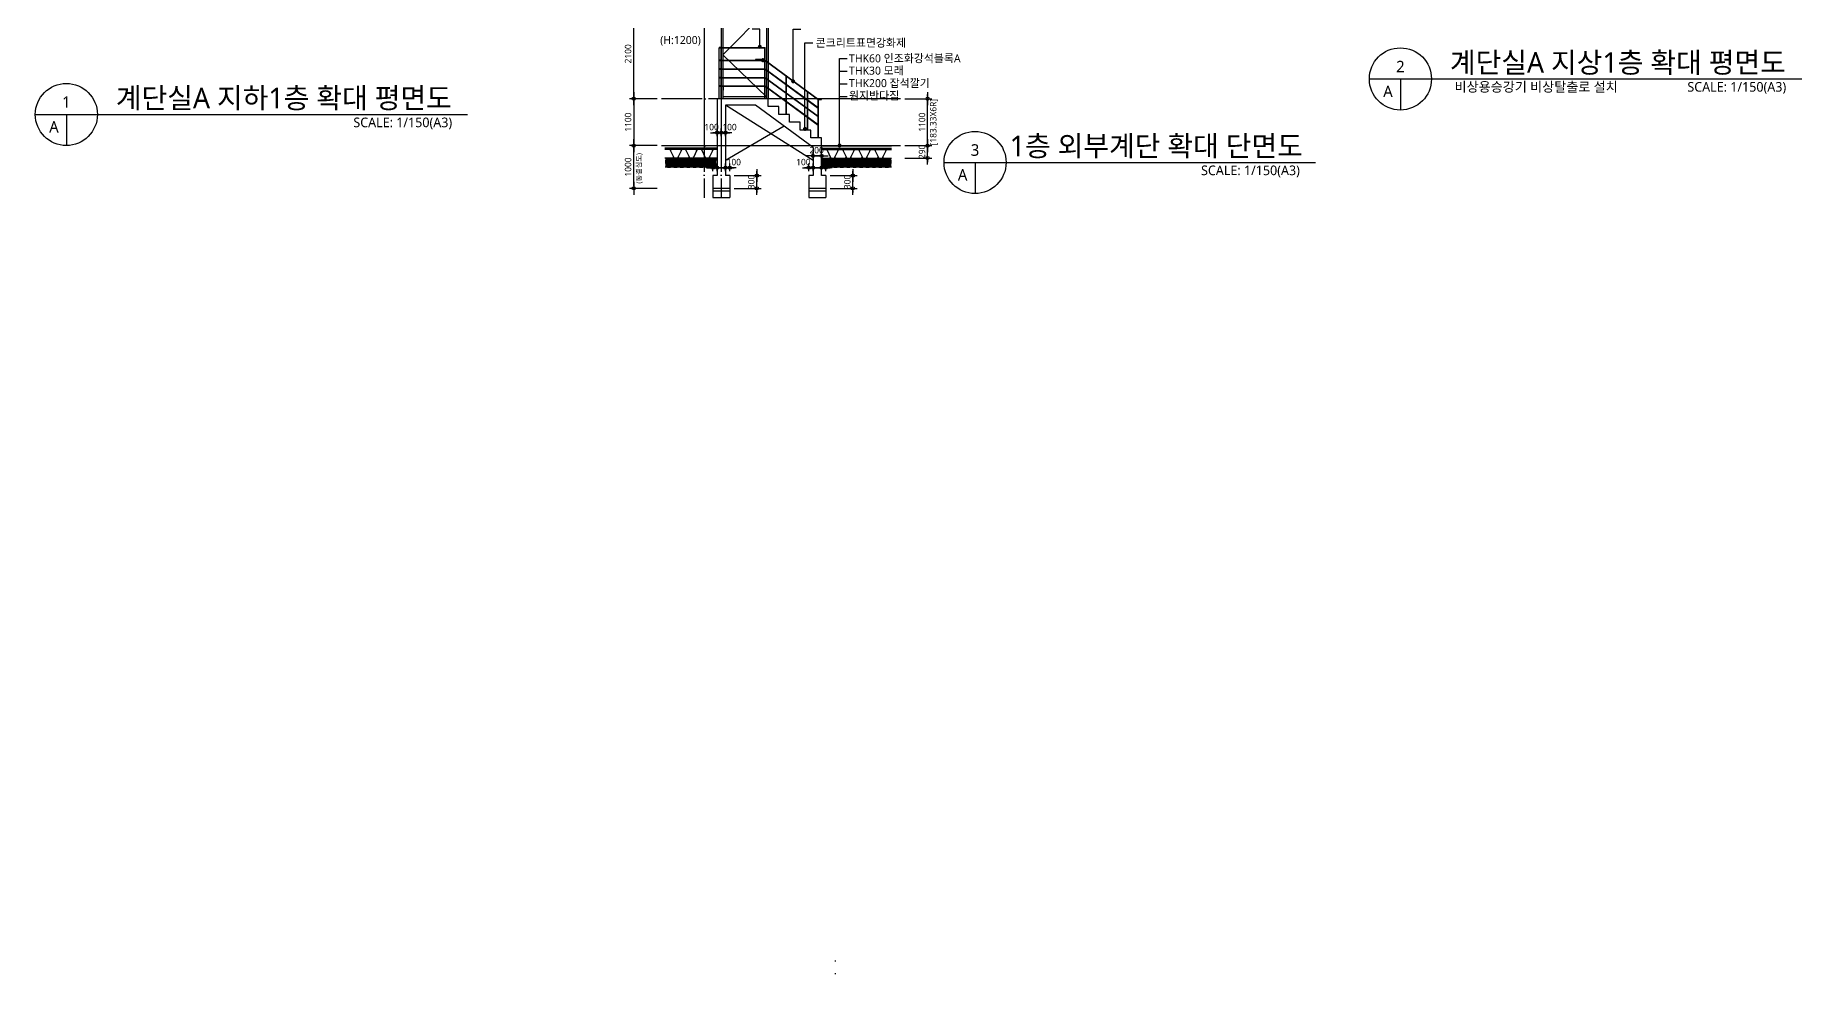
# Model space of a CAD drawing. Header units: millimetres. Extents: x -65167 to 413267, y -17142 to 66587.
# Drawn here: x 10248 to 51632, y -17142 to 4827 of the extents above; entities that cross this region are included whole.
import ezdxf
from ezdxf.enums import TextEntityAlignment as Align

# ---------------------------------------------------------------- set-up
doc = ezdxf.new("R2010")
doc.units = ezdxf.units.MM
doc.header["$LTSCALE"] = 75
doc.header["$MEASUREMENT"] = 0
doc.header["$PDSIZE"] = -10
doc.linetypes.add('-HID', pattern=[2.5, 1.5, -1])
doc.linetypes.add('CEN', pattern=[62, 60, -1, 0, -1])
doc.layers.get('0').update_dxf_attribs({"linetype": 'CONTINUOUS'})
doc.layers.get('Defpoints').update_dxf_attribs({"color": 171, "linetype": 'CONTINUOUS'})
for name, color, linetype in [('-L-HATCH', 8, 'CONTINUOUS'), ('9', 252, 'CONTINUOUS'), ('CEN', 1, 'CEN'), ('center(창호)', 1, 'CEN'), ('CON', 2, 'CONTINUOUS'), ('DOOR', 4, 'CONTINUOUS'), ('DOOR-ELE', 252, 'CONTINUOUS'), ('ELE9', 9, 'CONTINUOUS'), ('FIN', 8, 'CONTINUOUS'), ('FIN(아스콘)', 3, 'CONTINUOUS'), ('FIN-2', 9, 'CONTINUOUS'), ('LED', 7, 'CONTINUOUS'), ('NDIM', 7, 'CONTINUOUS'), ('OPEN', 1, '-HID'), ('SYM', 7, 'CONTINUOUS'), ('TEXT', 3, 'CONTINUOUS'), ('TEXT(노트)', 7, 'CONTINUOUS'), ('WIPEOUT', 7, 'CONTINUOUS')]:
    doc.layers.add(name, color=color, linetype=linetype)
doc.styles.add('CGS', font='cgse', dxfattribs={"bigfont": 'cgs'})
doc.styles.add('나눔바른고딕', font='NanumBarunGothic.ttf')
doc.dimstyles.new('NDIM 1200', dxfattribs={"dimscale": 75, "dimtxt": 3, "dimasz": 1, "dimexe": 2, "dimexo": 2, "dimgap": 1, "dimtad": 1, "dimdec": 0, "dimdsep": 46, "dimtxsty": 'CGS', "dimblk": 'DOT0', "dimcen": 1, "dimdle": 8, "dimclrd": 256, "dimclre": 256, "dimclrt": 256, "dimadec": 0, "dimazin": 0, "dimtfac": 1, "dimtdec": 0, "dimtix": 1, "dimtmove": 2, "dimatfit": 3, "dimldrblk": 'DOT0', "dimfxl": 1, "dimtolj": 1, "dimtzin": 0, "dimlwd": -1, "dimlwe": -1, "dimarcsym": 0})
pattern_1 = [(0, (-43716.39, 106911.9), (75, 75), [75, -75]), (0, (-43716.39, 106940.03), (75, 75), [75, -75]), (0, (-43716.39, 106968.15), (75, 75), [75, -75]), (90, (-43707.02, 106977.53), (-75, 75), [75, -75]), (90, (-43678.89, 106977.53), (-75, 75), [75, -75]), (90, (-43650.77, 106977.53), (-75, 75), [75, -75])]

# ---------------------------------------------------------------- blocks, each defined once
blk = doc.blocks.new('A$C796d04ea')
blk.add_wipeout([(1000, 2100), (1000, 0), (-100, 0), (-100, 2100)])
blk.add_wipeout([(-100, 2100), (1000, 2100), (1000, 0), (-100, 0)]).dxf.layer = 'WIPEOUT'
at = {"layer": 'center(창호)'}
for p, q in [((-20, 900), (70, 900)), ((25, 945), (25, 855))]:
    blk.add_line(p, q, dxfattribs=at)
at = {"layer": 'DOOR', "ltscale": 1000}
for p, q in [((-100, 2100), (-100, 0)), ((1000, 2100), (-100, 2100)), ((1000, 2100), (1000, 0)), ((-60, 2060), (-60, 0)), ((960, 2060), (-60, 2060)), ((960, 2060), (960, 0)), ((-60, 40), (960, 40)), ((-100, 0), (1000, 0))]:
    blk.add_line(p, q, dxfattribs=at)
blk.add_circle((25, 900), 30, dxfattribs=at)
at = {"layer": 'DOOR-ELE', "ltscale": 1000}
for p, q in [((51, 915), (200, 915)), ((51, 885), (200, 885)), ((150, 915), (150, 885)), ((200, 915), (200, 885))]:
    blk.add_line(p, q, dxfattribs=at)
for points in [[(930, 2025), (630, 2025), (630, 1925), (930, 1925)], [(960, 1780), (950, 1780), (950, 1880), (960, 1880)], [(960, 200), (950, 200), (950, 300), (960, 300)]]:
    blk.add_lwpolyline(points, close=True, dxfattribs=at)
at = {"layer": 'OPEN', "ltscale": 700}
for p, q in [((-60, 2060), (960, 1030)), ((960, 1030), (-60, 40))]:
    blk.add_line(p, q, dxfattribs=at)
blk = doc.blocks.new('DOT0')
blk.add_line((-3, 0), (3, 0))
at = {"color": 6}
blk.add_circle((0, 0), 0.75, dxfattribs=at)
blk = doc.blocks.new('*D1493')
at = {"layer": 'Defpoints', "color": 0, "ltscale": 0.4, "transparency": 16777216}
for p in [(30520, 3344), (31155, 3344), (30520, 2244)]:
    blk.add_point(p, dxfattribs=at)
at = {"layer": 'NDIM', "ltscale": 0.4, "transparency": 16777216}
for p, q in [((30620, 3344), (31255, 3344)), ((31155, 3394), (31155, 3444)), ((31155, 2244), (31155, 3344)), ((30620, 2244), (31255, 2244)), ((31155, 2194), (31155, 2144))]:
    blk.add_line(p, q, dxfattribs=at)
at = {"layer": 'NDIM', "ltscale": 0.4, "transparency": 16777216, "xscale": 50, "yscale": 50, "zscale": 50}
for p, rotation in [((31155, 3344), 270), ((31155, 2244), 90)]:
    blk.add_blockref('DOT0', p, dxfattribs=dict(at, rotation=rotation))
at = {"layer": 'NDIM', "ltscale": 0.4, "transparency": 16777216, "char_height": 150, "attachment_point": 5, "rotation": 90, "style": '나눔바른고딕'}
for s, insert in [('\\A1;[183.33X6R]', (31302, 2794)), ('\\A1;1100', (31023, 2794))]:
    blk.add_mtext(s, dxfattribs=dict(at, insert=insert))
blk = doc.blocks.new('*D1494')
at = {"layer": 'Defpoints', "color": 0, "ltscale": 0.4, "transparency": 16777216}
for p in [(30520, 2244), (31155, 2244), (30520, 1954)]:
    blk.add_point(p, dxfattribs=at)
at = {"layer": 'NDIM', "ltscale": 0.4, "transparency": 16777216}
for p, q in [((30620, 2244), (31255, 2244)), ((31155, 2294), (31155, 2344)), ((31155, 1954), (31155, 2244)), ((30620, 1954), (31255, 1954)), ((31155, 1904), (31155, 1854))]:
    blk.add_line(p, q, dxfattribs=at)
at = {"layer": 'NDIM', "ltscale": 0.4, "transparency": 16777216, "xscale": 50, "yscale": 50, "zscale": 50}
for p, rotation in [((31155, 2244), 270), ((31155, 1954), 90)]:
    blk.add_blockref('DOT0', p, dxfattribs=dict(at, rotation=rotation))
at = {"layer": 'NDIM', "ltscale": 0.4, "transparency": 16777216, "insert": (31023, 2099), "char_height": 150, "attachment_point": 5, "rotation": 90, "style": '나눔바른고딕'}
blk.add_mtext('\\A1;290', dxfattribs=at)
blk = doc.blocks.new('*D1489')
at = {"layer": 'Defpoints', "color": 0, "ltscale": 0.4, "transparency": 16777216}
for p in [(24268, 2244), (24920, 2244), (24920, 1244)]:
    blk.add_point(p, dxfattribs=at)
at = {"layer": 'NDIM', "ltscale": 0.4, "transparency": 16777216}
for p, q in [((24820, 2244), (24168, 2244)), ((24268, 1294), (24268, 2194)), ((24820, 1244), (24168, 1244))]:
    blk.add_line(p, q, dxfattribs=at)
at = {"layer": 'NDIM', "ltscale": 0.4, "transparency": 16777216, "xscale": 50, "yscale": 50, "zscale": 50}
for p, rotation in [((24268, 2244), 90), ((24268, 1244), 270)]:
    blk.add_blockref('DOT0', p, dxfattribs=dict(at, rotation=rotation))
at = {"layer": 'NDIM', "ltscale": 0.4, "transparency": 16777216, "insert": (24136, 1744), "char_height": 150, "attachment_point": 5, "rotation": 90, "style": '나눔바른고딕'}
blk.add_mtext('\\A1;1000', dxfattribs=at)
blk = doc.blocks.new('*D1490')
at = {"layer": 'Defpoints', "color": 0, "ltscale": 0.4, "transparency": 16777216}
for p in [(24920, 3344), (24268, 2244), (24920, 2244)]:
    blk.add_point(p, dxfattribs=at)
at = {"layer": 'NDIM', "ltscale": 0.4, "transparency": 16777216}
for p, q in [((24820, 3344), (24168, 3344)), ((24268, 3294), (24268, 2294)), ((24820, 2244), (24168, 2244))]:
    blk.add_line(p, q, dxfattribs=at)
at = {"layer": 'NDIM', "ltscale": 0.4, "transparency": 16777216, "xscale": 50, "yscale": 50, "zscale": 50}
for p, rotation in [((24268, 3344), 90), ((24268, 2244), 270)]:
    blk.add_blockref('DOT0', p, dxfattribs=dict(at, rotation=rotation))
at = {"layer": 'NDIM', "ltscale": 0.4, "transparency": 16777216, "insert": (24136, 2794), "char_height": 150, "attachment_point": 5, "rotation": 90, "style": '나눔바른고딕'}
blk.add_mtext('\\A1;1100', dxfattribs=at)
blk = doc.blocks.new('*D1484')
at = {"layer": 'Defpoints', "color": 0, "ltscale": 0.4, "transparency": 16777216}
for p in [(24268, 5444), (24920, 5444), (24920, 3344)]:
    blk.add_point(p, dxfattribs=at)
at = {"layer": 'NDIM', "ltscale": 0.4, "transparency": 16777216}
for p, q in [((24820, 5444), (24168, 5444)), ((24268, 3394), (24268, 5394)), ((24820, 3344), (24168, 3344))]:
    blk.add_line(p, q, dxfattribs=at)
at = {"layer": 'NDIM', "ltscale": 0.4, "transparency": 16777216, "xscale": 50, "yscale": 50, "zscale": 50}
for p, rotation in [((24268, 5444), 90), ((24268, 3344), 270)]:
    blk.add_blockref('DOT0', p, dxfattribs=dict(at, rotation=rotation))
at = {"layer": 'NDIM', "ltscale": 0.4, "transparency": 16777216, "insert": (24136, 4394), "char_height": 150, "attachment_point": 5, "rotation": 90, "style": '나눔바른고딕'}
blk.add_mtext('\\A1;2100', dxfattribs=at)
blk = doc.blocks.new('*D1486')
at = {"layer": 'Defpoints', "color": 0, "ltscale": 0.4, "transparency": 16777216}
for p in [(26220, 2547), (26220, 2363), (26320, 2363)]:
    blk.add_point(p, dxfattribs=at)
at = {"layer": 'NDIM', "ltscale": 0.4, "transparency": 16777216}
for p, q in [((26170, 2547), (26120, 2547)), ((26220, 2463), (26220, 2647)), ((26320, 2547), (26220, 2547)), ((26320, 2463), (26320, 2647)), ((26370, 2547), (26420, 2547))]:
    blk.add_line(p, q, dxfattribs=at)
at = {"layer": 'NDIM', "ltscale": 0.4, "transparency": 16777216, "xscale": 50, "yscale": 50, "zscale": 50}
blk.add_blockref('DOT0', (26220, 2547), dxfattribs=at)
at = {"layer": 'NDIM', "ltscale": 0.4, "transparency": 16777216, "xscale": 50, "yscale": 50, "zscale": 50, "rotation": 180}
blk.add_blockref('DOT0', (26320, 2547), dxfattribs=at)
at = {"layer": 'NDIM', "ltscale": 0.4, "transparency": 16777216, "insert": (26093, 2678), "char_height": 150, "attachment_point": 5, "style": '나눔바른고딕'}
blk.add_mtext('\\A1;100', dxfattribs=at)
blk = doc.blocks.new('*D1487')
at = {"layer": 'Defpoints', "color": 0, "ltscale": 0.4, "transparency": 16777216}
for p in [(26420, 2547), (26320, 2363), (26420, 2363)]:
    blk.add_point(p, dxfattribs=at)
at = {"layer": 'NDIM', "ltscale": 0.4, "transparency": 16777216}
for p, q in [((26270, 2547), (26220, 2547)), ((26320, 2463), (26320, 2647)), ((26320, 2547), (26420, 2547)), ((26420, 2463), (26420, 2647)), ((26470, 2547), (26520, 2547))]:
    blk.add_line(p, q, dxfattribs=at)
at = {"layer": 'NDIM', "ltscale": 0.4, "transparency": 16777216, "xscale": 50, "yscale": 50, "zscale": 50}
blk.add_blockref('DOT0', (26320, 2547), dxfattribs=at)
at = {"layer": 'NDIM', "ltscale": 0.4, "transparency": 16777216, "xscale": 50, "yscale": 50, "zscale": 50, "rotation": 180}
blk.add_blockref('DOT0', (26420, 2547), dxfattribs=at)
at = {"layer": 'NDIM', "ltscale": 0.4, "transparency": 16777216, "insert": (26513, 2678), "char_height": 150, "attachment_point": 5, "style": '나눔바른고딕'}
blk.add_mtext('\\A1;100', dxfattribs=at)
blk = doc.blocks.new('*D1483')
at = {"layer": 'Defpoints', "color": 0, "ltscale": 0.4, "transparency": 16777216}
for p in [(28470, 1821), (28670, 2005), (28670, 1740)]:
    blk.add_point(p, dxfattribs=at)
at = {"layer": 'NDIM', "ltscale": 0.4, "transparency": 16777216}
for p, q in [((28470, 1921), (28470, 2105)), ((28670, 1840), (28670, 2105)), ((28520, 2005), (28620, 2005))]:
    blk.add_line(p, q, dxfattribs=at)
at = {"layer": 'NDIM', "ltscale": 0.4, "transparency": 16777216, "xscale": 50, "yscale": 50, "zscale": 50, "rotation": 180}
blk.add_blockref('DOT0', (28470, 2005), dxfattribs=at)
at = {"layer": 'NDIM', "ltscale": 0.4, "transparency": 16777216, "xscale": 50, "yscale": 50, "zscale": 50}
blk.add_blockref('DOT0', (28670, 2005), dxfattribs=at)
at = {"layer": 'NDIM', "ltscale": 0.4, "transparency": 16777216, "insert": (28553, 2137), "char_height": 150, "attachment_point": 5, "style": '나눔바른고딕'}
blk.add_mtext('\\A1;200', dxfattribs=at)
blk = doc.blocks.new('*D1579')
at = {"layer": 'Defpoints', "color": 0, "ltscale": 0.4, "transparency": 16777216}
for p in [(26520, 1728), (26420, 1544), (26520, 1544)]:
    blk.add_point(p, dxfattribs=at)
at = {"layer": 'NDIM', "ltscale": 0.4, "transparency": 16777216}
for p, q in [((26370, 1728), (26320, 1728)), ((26420, 1644), (26420, 1828)), ((26420, 1728), (26520, 1728)), ((26520, 1644), (26520, 1828)), ((26570, 1728), (26620, 1728))]:
    blk.add_line(p, q, dxfattribs=at)
at = {"layer": 'NDIM', "ltscale": 0.4, "transparency": 16777216, "xscale": 50, "yscale": 50, "zscale": 50}
blk.add_blockref('DOT0', (26420, 1728), dxfattribs=at)
at = {"layer": 'NDIM', "ltscale": 0.4, "transparency": 16777216, "xscale": 50, "yscale": 50, "zscale": 50, "rotation": 180}
blk.add_blockref('DOT0', (26520, 1728), dxfattribs=at)
at = {"layer": 'NDIM', "ltscale": 0.4, "transparency": 16777216, "insert": (26613, 1859), "char_height": 150, "attachment_point": 5, "style": '나눔바른고딕'}
blk.add_mtext('\\A1;100', dxfattribs=at)
blk = doc.blocks.new('*D1580')
at = {"layer": 'Defpoints', "color": 0, "ltscale": 0.4, "transparency": 16777216}
for p in [(26120, 1728), (26120, 1544), (26220, 1544)]:
    blk.add_point(p, dxfattribs=at)
at = {"layer": 'NDIM', "ltscale": 0.4, "transparency": 16777216}
for p, q in [((26070, 1728), (26020, 1728)), ((26120, 1644), (26120, 1828)), ((26220, 1728), (26120, 1728)), ((26220, 1644), (26220, 1828)), ((26270, 1728), (26320, 1728))]:
    blk.add_line(p, q, dxfattribs=at)
at = {"layer": 'NDIM', "ltscale": 0.4, "transparency": 16777216, "xscale": 50, "yscale": 50, "zscale": 50}
blk.add_blockref('DOT0', (26120, 1728), dxfattribs=at)
at = {"layer": 'NDIM', "ltscale": 0.4, "transparency": 16777216, "xscale": 50, "yscale": 50, "zscale": 50, "rotation": 180}
blk.add_blockref('DOT0', (26220, 1728), dxfattribs=at)
at = {"layer": 'NDIM', "ltscale": 0.4, "transparency": 16777216, "insert": (25993, 1859), "char_height": 150, "attachment_point": 5, "style": '나눔바른고딕'}
blk.add_mtext('\\A1;100', dxfattribs=at)
blk = doc.blocks.new('*D1581')
at = {"layer": 'Defpoints', "color": 0, "ltscale": 0.4, "transparency": 16777216}
for p in [(28770, 1728), (28670, 1544), (28770, 1544)]:
    blk.add_point(p, dxfattribs=at)
at = {"layer": 'NDIM', "ltscale": 0.4, "transparency": 16777216}
for p, q in [((28620, 1728), (28570, 1728)), ((28670, 1644), (28670, 1828)), ((28670, 1728), (28770, 1728)), ((28770, 1644), (28770, 1828)), ((28820, 1728), (28870, 1728))]:
    blk.add_line(p, q, dxfattribs=at)
at = {"layer": 'NDIM', "ltscale": 0.4, "transparency": 16777216, "xscale": 50, "yscale": 50, "zscale": 50}
blk.add_blockref('DOT0', (28670, 1728), dxfattribs=at)
at = {"layer": 'NDIM', "ltscale": 0.4, "transparency": 16777216, "xscale": 50, "yscale": 50, "zscale": 50, "rotation": 180}
blk.add_blockref('DOT0', (28770, 1728), dxfattribs=at)
at = {"layer": 'NDIM', "ltscale": 0.4, "transparency": 16777216, "insert": (28863, 1859), "char_height": 150, "attachment_point": 5, "style": '나눔바른고딕'}
blk.add_mtext('\\A1;100', dxfattribs=at)
blk = doc.blocks.new('*D1582')
at = {"layer": 'Defpoints', "color": 0, "ltscale": 0.4, "transparency": 16777216}
for p in [(28370, 1728), (28370, 1544), (28470, 1544)]:
    blk.add_point(p, dxfattribs=at)
at = {"layer": 'NDIM', "ltscale": 0.4, "transparency": 16777216}
for p, q in [((28320, 1728), (28270, 1728)), ((28370, 1644), (28370, 1828)), ((28470, 1728), (28370, 1728)), ((28470, 1644), (28470, 1828)), ((28520, 1728), (28570, 1728))]:
    blk.add_line(p, q, dxfattribs=at)
at = {"layer": 'NDIM', "ltscale": 0.4, "transparency": 16777216, "xscale": 50, "yscale": 50, "zscale": 50}
blk.add_blockref('DOT0', (28370, 1728), dxfattribs=at)
at = {"layer": 'NDIM', "ltscale": 0.4, "transparency": 16777216, "xscale": 50, "yscale": 50, "zscale": 50, "rotation": 180}
blk.add_blockref('DOT0', (28470, 1728), dxfattribs=at)
at = {"layer": 'NDIM', "ltscale": 0.4, "transparency": 16777216, "insert": (28243, 1859), "char_height": 150, "attachment_point": 5, "style": '나눔바른고딕'}
blk.add_mtext('\\A1;100', dxfattribs=at)
blk = doc.blocks.new('*D1583')
at = {"layer": 'Defpoints', "color": 0, "ltscale": 0.4, "transparency": 16777216}
for p in [(28770, 1544), (28770, 1244), (29404, 1544)]:
    blk.add_point(p, dxfattribs=at)
at = {"layer": 'NDIM', "ltscale": 0.4, "transparency": 16777216}
for p, q in [((28870, 1544), (29504, 1544)), ((28870, 1244), (29504, 1244)), ((29404, 1594), (29404, 1644)), ((29404, 1244), (29404, 1544)), ((29404, 1194), (29404, 1144))]:
    blk.add_line(p, q, dxfattribs=at)
at = {"layer": 'NDIM', "ltscale": 0.4, "transparency": 16777216, "xscale": 50, "yscale": 50, "zscale": 50}
for p, rotation in [((29404, 1544), 270), ((29404, 1244), 90)]:
    blk.add_blockref('DOT0', p, dxfattribs=dict(at, rotation=rotation))
at = {"layer": 'NDIM', "ltscale": 0.4, "transparency": 16777216, "insert": (29273, 1394), "char_height": 150, "attachment_point": 5, "rotation": 90, "style": '나눔바른고딕'}
blk.add_mtext('\\A1;300', dxfattribs=at)
blk = doc.blocks.new('*D1584')
at = {"layer": 'Defpoints', "color": 0, "ltscale": 0.4, "transparency": 16777216}
for p in [(26520, 1544), (26520, 1244), (27154, 1544)]:
    blk.add_point(p, dxfattribs=at)
at = {"layer": 'NDIM', "ltscale": 0.4, "transparency": 16777216}
for p, q in [((26620, 1544), (27254, 1544)), ((26620, 1244), (27254, 1244)), ((27154, 1594), (27154, 1644)), ((27154, 1244), (27154, 1544)), ((27154, 1194), (27154, 1144))]:
    blk.add_line(p, q, dxfattribs=at)
at = {"layer": 'NDIM', "ltscale": 0.4, "transparency": 16777216, "xscale": 50, "yscale": 50, "zscale": 50}
for p, rotation in [((27154, 1544), 270), ((27154, 1244), 90)]:
    blk.add_blockref('DOT0', p, dxfattribs=dict(at, rotation=rotation))
at = {"layer": 'NDIM', "ltscale": 0.4, "transparency": 16777216, "insert": (27023, 1394), "char_height": 150, "attachment_point": 5, "rotation": 90, "style": '나눔바른고딕'}
blk.add_mtext('\\A1;300', dxfattribs=at)

msp = doc.modelspace()

# ---------------------------------------------------------------- hatches: boundary and pattern name
at = {"layer": '-L-HATCH'}
h = msp.add_hatch(dxfattribs=at)
h.set_pattern_fill('EARTH', color=8, scale=300, style=0)
h.set_pattern_definition(pattern_1)
h.paths.add_polyline_path([(25010.2, 1953.9), (25010.2, 1735.3), (26219.6, 1735.3), (26219.6, 1953.9)])
h = msp.add_hatch(dxfattribs=at)
h.set_pattern_fill('EARTH', color=8, scale=300, style=0)
h.set_pattern_definition(pattern_1)
h.paths.add_polyline_path([(30303.6, 1735.3), (30303.6, 1953.9), (28669.6, 1953.9), (28669.6, 1735.3)])

# ---------------------------------------------------------------- linework, layer by layer
for p, q in [((29090.6, 3988.8), (29271.8, 3988.8)), ((29090.6, 3691), (29271.8, 3691)), ((29090.6, 3393.2), (29271.8, 3393.2))]:
    msp.add_line(p, q)
at = {"color": 8}
for points in [[(25115.8, 2153.9), (25215.8, 1953.9)], [(25127.3, 2130.8), (25141.5, 2153.9)], [(25394, 2153.9), (25294.1, 1953.9)], [(25382.5, 2130.8), (25368.3, 2153.9)], [(25479.5, 2153.9), (25579.5, 1953.9)], [(25491, 2130.8), (25505.2, 2153.9)], [(25757.8, 2153.9), (25657.8, 1953.9)], [(25746.2, 2130.8), (25732.1, 2153.9)], [(25853.5, 2153.9), (25953.5, 1953.9)], [(25865.1, 2130.8), (25879.2, 2153.9)], [(26131.8, 2153.9), (26031.8, 1953.9)], [(26120.3, 2130.8), (26106.1, 2153.9)], [(28789.3, 2153.9), (28889.3, 1953.9)], [(28800.9, 2130.8), (28815, 2153.9)], [(29067.6, 2153.9), (28967.6, 1953.9)], [(29056, 2130.8), (29041.9, 2153.9)], [(29163.4, 2153.9), (29263.3, 1953.9)], [(29174.9, 2130.8), (29189.1, 2153.9)], [(29441.6, 2153.9), (29341.6, 1953.9)], [(29430.1, 2130.8), (29415.9, 2153.9)], [(29537.4, 2153.9), (29637.4, 1953.9)], [(29548.9, 2130.8), (29563.1, 2153.9)], [(29815.6, 2153.9), (29715.7, 1953.9)], [(29804.1, 2130.8), (29789.9, 2153.9)], [(29911.4, 2153.9), (30011.4, 1953.9)], [(29923, 2130.8), (29937.1, 2153.9)], [(30189.7, 2153.9), (30089.7, 1953.9)], [(30178.1, 2130.8), (30164, 2153.9)], [(25185.8, 1953.9), (25202.1, 1981)], [(25323.7, 1953.3), (25307.4, 1980.4)], [(25549.5, 1953.9), (25565.8, 1981)], [(25687.4, 1953.3), (25671.1, 1980.4)], [(25923.5, 1953.9), (25939.9, 1981)], [(26061.4, 1953.3), (26045.1, 1980.4)], [(28859.7, 1953.3), (28876, 1980.4)], [(28997.6, 1953.9), (28981.2, 1981)], [(29233.7, 1953.3), (29250.1, 1980.4)], [(29371.6, 1953.9), (29355.3, 1981)], [(29607.7, 1953.3), (29624.1, 1980.4)], [(29745.6, 1953.9), (29729.3, 1981)], [(29981.8, 1953.3), (29998.1, 1980.4)], [(30119.7, 1953.9), (30103.3, 1981)]]:
    msp.add_lwpolyline(points, dxfattribs=at)
at = {"layer": '9', "color": 5}
for p, q in [((28980.8, -16842.1), (29000.8, -16842.1)), ((28980.8, -17142.1), (29000.8, -17142.1))]:
    msp.add_line(p, q, dxfattribs=at)
at = {"layer": 'CEN'}
for p, q in [((25919.6, 6127.8), (25919.6, 1019.5)), ((26319.6, 6127.8), (26319.6, 1019.5)), ((27795, 2699), (26419.6, 1893.7)), ((30519.9, 2243.7), (24920.2, 2243.7))]:
    msp.add_line(p, q, dxfattribs=at)
at = {"layer": 'CON', "ltscale": 1000}
for p, q in [((27669.6, 2977), (27669.6, 3160.3)), ((27919.6, 2977), (27669.6, 2977)), ((27919.6, 2793.7), (27919.6, 2977)), ((28169.6, 2793.7), (27919.6, 2793.7)), ((28169.6, 2610.3), (28169.6, 2793.7)), ((28419.6, 2610.3), (28169.6, 2610.3)), ((28419.6, 2427), (28419.6, 2610.3)), ((28669.6, 2427), (28419.6, 2427)), ((28469.6, 2204.3), (28469.6, 1543.7)), ((28669.6, 2313.7), (28669.6, 2427)), ((28669.6, 1543.7), (28669.6, 2313.7)), ((26119.6, 1543.7), (26119.6, 1243.7)), ((26219.6, 1543.7), (26119.6, 1543.7)), ((26519.6, 1243.7), (26119.6, 1243.7)), ((26519.6, 1543.7), (26419.6, 1543.7)), ((26519.6, 1543.7), (26519.6, 1243.7)), ((28369.6, 1543.7), (28369.6, 1243.7)), ((28469.6, 1543.7), (28369.6, 1543.7)), ((28769.6, 1243.7), (28369.6, 1243.7)), ((28769.6, 1543.7), (28669.6, 1543.7)), ((28769.6, 1543.7), (28769.6, 1243.7))]:
    msp.add_line(p, q, dxfattribs=at)
at = {"layer": 'ELE9', "ltscale": 1000}
for p, q in [((27839.5, 2977), (27839.5, 3874.6)), ((27848.5, 2977), (27848.5, 3868)), ((28339.5, 2610.3), (28339.5, 3507.9)), ((28348.5, 2610.3), (28348.5, 3501.3)), ((28589.5, 2427), (28589.5, 3324.6)), ((28598.5, 2427), (28598.5, 3324.6))]:
    msp.add_line(p, q, dxfattribs=at)
at = {"layer": 'ELE9', "ltscale": 0.1}
for p, q in [((28589.5, 3324.6), (28669.6, 3324.6)), ((28592.4, 3333.6), (28669.6, 3333.6)), ((28669.6, 3324.6), (28669.6, 3333.6))]:
    msp.add_line(p, q, dxfattribs=at)
at = {"layer": 'FIN', "ltscale": 10000}
for p, q in [((26229.6, 2243.7), (26229.6, 2243.7)), ((28659.6, 2243.7), (28659.6, 2243.7))]:
    msp.add_line(p, q, dxfattribs=at)
at = {"layer": 'FIN(아스콘)'}
for p, q in [((26219.6, 2243.7), (25000.2, 2243.7)), ((28669.6, 2243.7), (30303.9, 2243.7))]:
    msp.add_line(p, q, dxfattribs=at)
at = {"layer": 'FIN-2'}
for p, q in [((26219.6, 2183.9), (25000.2, 2183.9)), ((26219.6, 2153.9), (25000.2, 2153.9)), ((28669.6, 2183.9), (30303.9, 2183.9)), ((28669.6, 2153.9), (30303.9, 2153.9)), ((26219.6, 1953.9), (25000.2, 1953.9)), ((28669.6, 1953.9), (30303.9, 1953.9))]:
    msp.add_line(p, q, dxfattribs=at)
at = {"layer": 'FIN-2', "ltscale": 0.5}
for p, q in [((26119.6, 1243.7), (26119.6, 1033.7)), ((26519.6, 1243.7), (26519.6, 1033.7)), ((28369.6, 1243.7), (28369.6, 1033.7)), ((28769.6, 1243.7), (28769.6, 1033.7)), ((26119.6, 1183.7), (26519.6, 1183.7)), ((26119.6, 1033.7), (26519.6, 1033.7)), ((28369.6, 1183.7), (28769.6, 1183.7)), ((28369.6, 1033.7), (28769.6, 1033.7))]:
    msp.add_line(p, q, dxfattribs=at)
at = {"layer": 'LED'}
for points in [[(28003.3, 3750.6), (28003.3, 4975), (28184.6, 4975)], [(28279.5, 2635.8), (28279.5, 4652.3), (28460.8, 4652.3)], [(29090.6, 2247.1), (29090.6, 4286.5), (29271.8, 4286.5)]]:
    msp.add_lwpolyline(points, dxfattribs=at)
at = {"layer": 'LED', "const_width": 46.9}
for points in [[(28003.3, 3727.1, 1), (28003.3, 3774, 1)], [(28279.5, 2612.4, 1), (28279.5, 2659.3, 1)], [(29090.6, 2223.6, 1), (29090.6, 2270.5, 1)]]:
    msp.add_lwpolyline(points, format="xyb", close=True, dxfattribs=at)
at = {"layer": 'SYM'}
for p, q in [((41503.6, 3805.9), (51632.5, 3805.9)), ((42230.9, 3805.9), (42230.9, 3078.6)), ((10248.1, 2974.2), (20376.9, 2974.2)), ((10975.3, 2974.2), (10975.3, 2246.9)), ((31537.8, 1851.2), (40238.2, 1851.2)), ((32265.1, 1851.2), (32265.1, 1124))]:
    msp.add_line(p, q, dxfattribs=at)
for centre in [(42230.9, 3805.9), (10975.3, 2974.2), (32265.1, 1851.2)]:
    msp.add_circle(centre, 727.3, dxfattribs=at)

# ---------------------------------------------------------------- texts
at = {"layer": 'TEXT', "style": '나눔바른고딕'}
for s, p in [('2', (42230.9, 4096.8)), ('1', (10975.3, 3265.1)), ('A', (41940, 3515)), ('A', (10684.4, 2683.3)), ('3', (32265.1, 2142.2)), ('A', (31974.2, 1560.3))]:
    msp.add_text(s, height=270, dxfattribs=at).set_placement(p, align=Align.MIDDLE)
for s, p in [('계단실A 지상1층 확대 평면도', (51261.2, 4191.3)), ('계단실A 지하1층 확대 평면도', (20005.6, 3359.6)), ('1층 외부계단 확대 단면도', (39945.6, 2236.7))]:
    msp.add_text(s, height=480, dxfattribs=at).set_placement(p, align=Align.MIDDLE_RIGHT)
msp.add_text('비상용승강기 비상탈출로 설치', height=225, dxfattribs=at).set_placement((43500, 3620.6), align=Align.MIDDLE_LEFT)
for p in [(51269.8, 3733.1), (20014.3, 2901.4), (39875.6, 1778.5)]:
    msp.add_text('SCALE: 1/150(A3)', height=225, dxfattribs=at).set_placement(p, align=Align.TOP_RIGHT)
at = {"layer": 'TEXT(노트)', "style": '나눔바른고딕'}
msp.add_text('(H:1200)', height=187.5, dxfattribs=at).set_placement((24888.1, 4717), align=Align.MIDDLE_LEFT)
for s, height, rotation, p in [('콘크리트표면강화제', 187.5, 360, (28531.2, 4652.3)), ('THK60 인조화강석블록A', 187.5, 360, (29313.1, 4288.3)), ('THK30 모래', 187.5, 360, (29313.1, 4001.2)), ('THK200 잡석깔기', 187.5, 360, (29313.1, 3707.9)), ('원지반다짐', 187.5, 360, (29313.1, 3414.5)), ('(동결심도)', 120, 90, (24389.5, 1356.6))]:
    msp.add_text(s, height=height, rotation=rotation, dxfattribs=at).set_placement(p, align=Align.MIDDLE_LEFT)

# ---------------------------------------------------------------- dimensions: what is measured, and where the dimension line sits
at = {"layer": 'NDIM', "ltscale": 0.4}
for base, p1, p2, angle, picture, middle in [((24267.7, 5443.7), (24920.2, 3343.7), (24920.2, 5443.7), 90, '*D1484', (24136.3, 4393.7)), ((24267.7, 2243.7), (24920.2, 3343.7), (24920.2, 2243.7), 270, '*D1490', (24136.3, 2793.7)), ((24267.7, 2243.7), (24920.2, 1243.7), (24920.2, 2243.7), 90, '*D1489', (24136.3, 1743.7)), ((31154.7, 2243.7), (30519.9, 1953.9), (30519.9, 2243.7), 90, '*D1494', (31023.2, 2098.8)), ((27154.4, 1543.7), (26519.6, 1243.7), (26519.6, 1543.7), 90, '*D1584', (27022.8, 1393.7)), ((29404.4, 1543.7), (28769.6, 1243.7), (28769.6, 1543.7), 90, '*D1583', (29272.8, 1393.7))]:
    dim = msp.add_linear_dim(base=base, p1=p1, p2=p2, angle=angle, dimstyle='NDIM 1200', override={"dimscale": 50, "dimtxsty": '나눔바른고딕'}, dxfattribs=at)
    dim.commit()
    dim.dimension.update_dxf_attribs({"geometry": picture, "text_midpoint": middle})
dim = msp.add_linear_dim(base=(31154.7, 3343.7), p1=(30519.9, 2243.7), p2=(30519.9, 3343.7), angle=90, text='<>\\X[183.33X6R]', dimstyle='NDIM 1200', override={"dimscale": 50, "dimtxsty": '나눔바른고딕'}, dxfattribs=at)
dim.commit()
dim.dimension.update_dxf_attribs({"geometry": '*D1493', "text_midpoint": (31154.7, 2793.7)})
for base, p1, p2, picture, middle in [((26219.6, 2546.8), (26319.6, 2362.9), (26219.6, 2362.9), '*D1486', (26093, 2678.2)), ((26119.6, 1727.5), (26219.6, 1543.7), (26119.6, 1543.7), '*D1580', (25993, 1859)), ((28369.6, 1727.5), (28469.6, 1543.7), (28369.6, 1543.7), '*D1582', (28243, 1859))]:
    dim = msp.add_linear_dim(base=base, p1=p1, p2=p2, angle=180, dimstyle='NDIM 1200', override={"dimscale": 50, "dimtxsty": '나눔바른고딕'}, dxfattribs=at)
    dim.commit()
    dim.dimension.update_dxf_attribs({"geometry": picture, "text_midpoint": middle, "dimtype": 160})
for base, p1, p2, picture, middle in [((26419.6, 2546.8), (26319.6, 2362.9), (26419.6, 2362.9), '*D1487', (26512.8, 2678.2)), ((28669.6, 2005.1), (28469.6, 1821.2), (28669.6, 1740.1), '*D1483', (28552.7, 2136.5)), ((26519.6, 1727.5), (26419.6, 1543.7), (26519.6, 1543.7), '*D1579', (26612.8, 1859)), ((28769.6, 1727.5), (28669.6, 1543.7), (28769.6, 1543.7), '*D1581', (28862.8, 1859))]:
    dim = msp.add_linear_dim(base=base, p1=p1, p2=p2, dimstyle='NDIM 1200', override={"dimscale": 50, "dimtxsty": '나눔바른고딕'}, dxfattribs=at)
    dim.commit()
    dim.dimension.update_dxf_attribs({"geometry": picture, "text_midpoint": middle, "dimtype": 160})

# ---------------------------------------------------------------- next in the draw order: block references
at = {"ltscale": 0.1, "xscale": -1}
msp.add_blockref('A$C796d04ea', (27319.6, 3343.7), dxfattribs=at)

# ---------------------------------------------------------------- next in the draw order: linework, layer by layer
at = {"ltscale": 10000}
for points in [[(26319.6, 4543.7), (26269.6, 4543.7), (26269.6, 4534.7), (26319.6, 4534.7)], [(26319.6, 4243.7), (26269.6, 4243.7), (26269.6, 4234.7), (26319.6, 4234.7)], [(26319.6, 4043.7), (26269.6, 4043.7), (26269.6, 4034.7), (26319.6, 4034.7)], [(26319.6, 3843.7), (26269.6, 3843.7), (26269.6, 3834.7), (26319.6, 3834.7)], [(26319.6, 3643.7), (26269.6, 3643.7), (26269.6, 3634.7), (26319.6, 3634.7)]]:
    msp.add_lwpolyline(points, close=True, dxfattribs=at)
at = {"layer": 'CEN'}
for p, q in [((30519.9, 3343.7), (24920.2, 3343.7)), ((28469.6, 1893.7), (26419.6, 3193.7))]:
    msp.add_line(p, q, dxfattribs=at)
at = {"layer": 'CON', "ltscale": 1000}
for p, q in [((26219.6, 3343.7), (26219.6, 1543.7)), ((27419.6, 3343.7), (26219.6, 3343.7)), ((27419.6, 3160.3), (27419.6, 3343.7)), ((27120.5, 3193.7), (26419.6, 3193.7)), ((26419.6, 3193.7), (26419.6, 1543.7)), ((28469.6, 2204.3), (27120.5, 3193.7)), ((27669.6, 3160.3), (27419.6, 3160.3))]:
    msp.add_line(p, q, dxfattribs=at)
at = {"layer": 'ELE9', "ltscale": 0.1}
for p, q in [((26269.6, 4543.7), (27348.5, 4543.7)), ((26269.6, 3343.7), (26269.6, 4534.7)), ((26269.6, 4534.7), (27348.5, 4534.7)), ((26269.6, 4243.7), (27351.4, 4243.7)), ((26269.6, 4234.7), (27348.5, 4234.7)), ((26319.6, 3343.7), (26319.6, 4534.7)), ((27348.5, 4234.7), (28589.5, 3324.6)), ((27351.4, 4243.7), (28592.4, 3333.6)), ((26269.6, 4043.7), (27351.4, 4043.7)), ((26269.6, 4034.7), (27348.5, 4034.7)), ((26269.6, 3843.7), (27351.4, 3843.7)), ((26269.6, 3834.7), (27348.5, 3834.7)), ((27348.5, 4034.7), (28589.5, 3124.6)), ((27348.5, 3834.7), (28589.5, 2924.6)), ((27351.4, 4043.7), (28589.5, 3135.8)), ((27351.4, 3843.7), (28589.5, 2935.8)), ((26269.6, 3643.7), (27351.4, 3643.7)), ((26269.6, 3634.7), (27348.5, 3634.7)), ((27348.5, 3634.7), (28589.5, 2724.6)), ((27351.4, 3643.7), (28589.5, 2735.8))]:
    msp.add_line(p, q, dxfattribs=at)
at = {"layer": 'ELE9', "ltscale": 1000}
for p, q in [((27339.5, 3343.7), (27339.5, 4534.7)), ((27348.5, 3343.7), (27348.5, 4543.7))]:
    msp.add_line(p, q, dxfattribs=at)
at = {"layer": 'LED'}
msp.add_lwpolyline([(27222.6, 4557.8), (27222.6, 4975), (27041.3, 4975)], dxfattribs=at)
at = {"layer": 'LED', "const_width": 46.9}
msp.add_lwpolyline([(27222.6, 4534.4, -1), (27222.6, 4581.3, -1)], format="xyb", close=True, dxfattribs=at)

doc.saveas('drawing.dxf')
